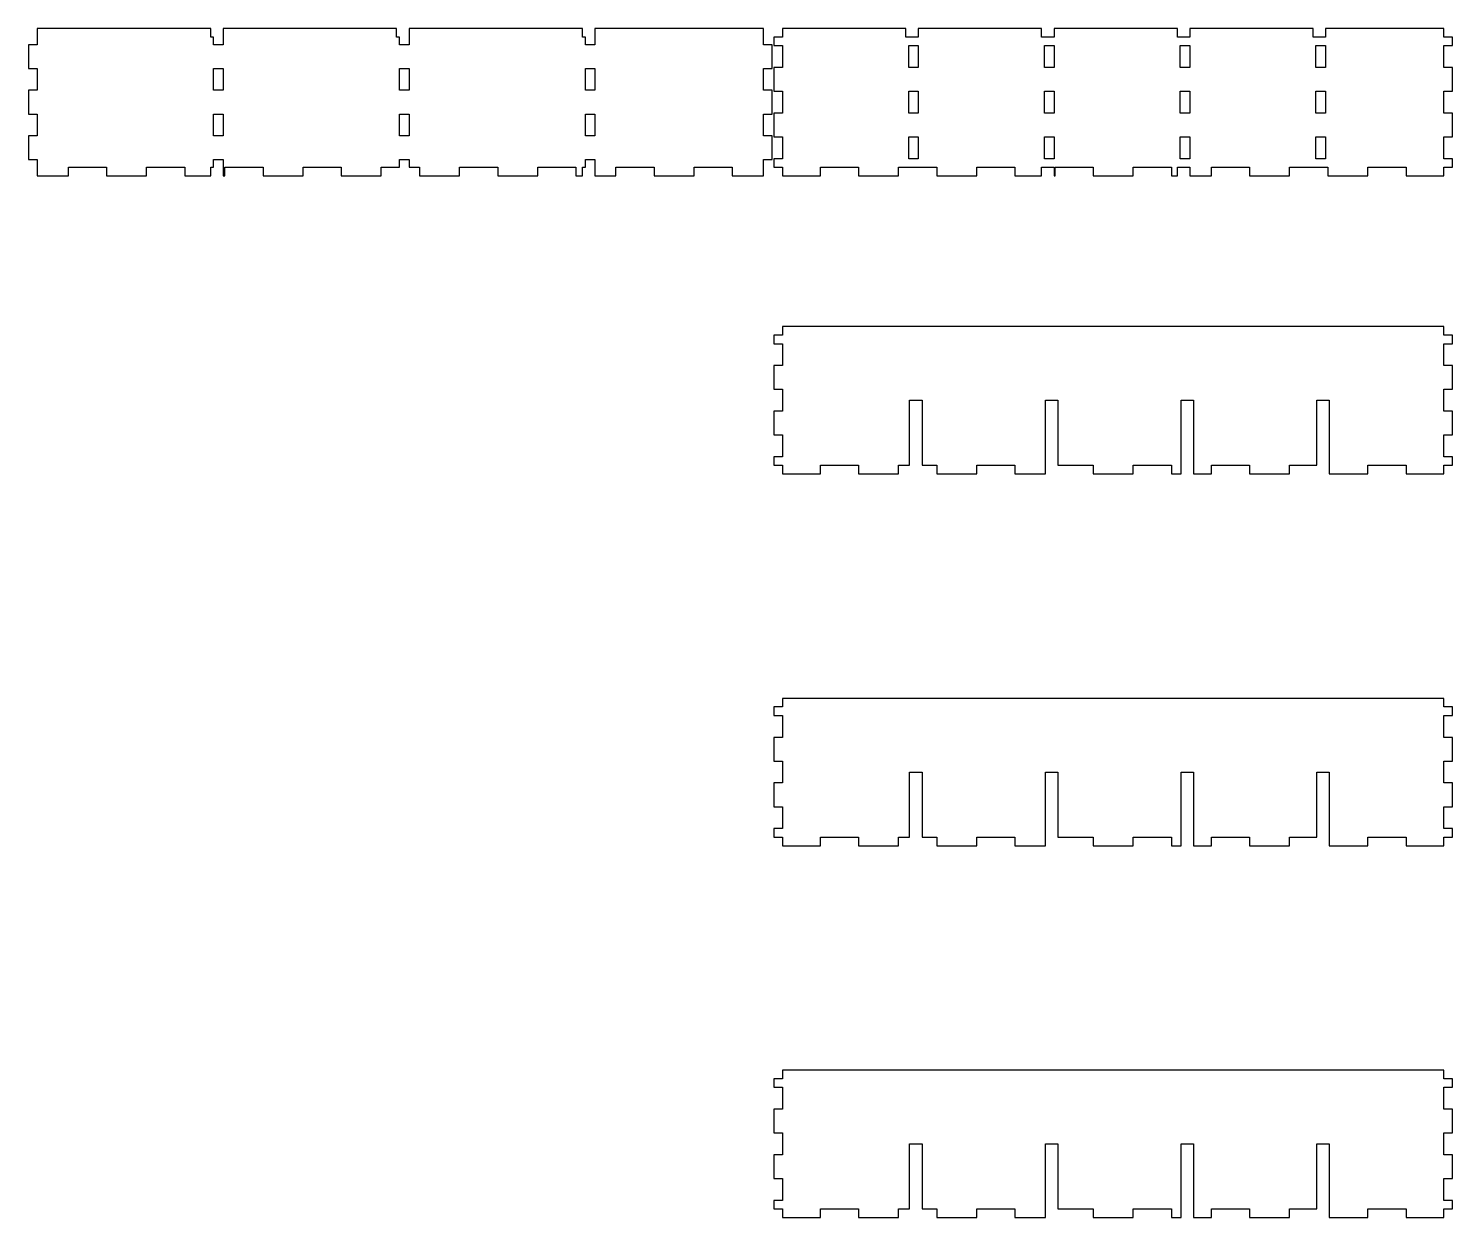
# Model space of a CAD drawing. Header units: metres. Extents: x -334 to 542, y -933 to -114.
# Drawn here: x 104.6 to 541.6, y -479.1 to -114.1 of the extents above; entities that cross this region are included whole.
import ezdxf

# ---------------------------------------------------------------- set-up
doc = ezdxf.new("R2010")
doc.units = ezdxf.units.M

msp = doc.modelspace()

# ---------------------------------------------------------------- linework, layer by layer
for p, q in [((160.548, -114.125), (107.285, -114.125)), ((107.285, -114.125), (107.285, -119.11)), ((160.548, -116.785), (160.548, -114.125)), ((161.408, -116.785), (160.548, -116.785)), ((161.408, -119.11), (161.408, -116.785)), ((217.61, -114.125), (164.348, -114.125)), ((164.348, -114.125), (164.348, -119.11)), ((217.61, -116.785), (217.61, -114.125)), ((218.47, -116.785), (217.61, -116.785)), ((218.47, -119.11), (218.47, -116.785)), ((274.673, -114.125), (221.41, -114.125)), ((221.41, -114.125), (221.41, -119.11)), ((274.673, -116.785), (274.673, -114.125)), ((275.533, -116.785), (274.673, -116.785)), ((275.533, -119.11), (275.533, -116.785)), ((330.215, -114.125), (278.473, -114.125)), ((278.473, -114.125), (278.473, -119.11)), ((330.215, -119.11), (330.215, -114.125)), ((336.035, -116.785), (333.375, -116.785)), ((333.375, -116.785), (333.375, -119.39)), ((373.885, -114.125), (336.035, -114.125)), ((336.035, -114.125), (336.035, -116.785)), ((373.885, -116.785), (373.885, -114.125)), ((377.685, -116.785), (373.885, -116.785)), ((415.535, -114.125), (377.685, -114.125)), ((377.685, -114.125), (377.685, -116.785)), ((415.535, -116.785), (415.535, -114.125)), ((419.335, -116.785), (415.535, -116.785)), ((457.185, -114.125), (419.335, -114.125)), ((419.335, -114.125), (419.335, -116.785)), ((457.185, -116.785), (457.185, -114.125)), ((460.985, -116.785), (457.185, -116.785)), ((498.835, -114.125), (460.985, -114.125)), ((460.985, -114.125), (460.985, -116.785)), ((498.835, -116.785), (498.835, -114.125)), ((502.635, -116.785), (498.835, -116.785)), ((538.965, -114.125), (502.635, -114.125)), ((502.635, -114.125), (502.635, -116.785)), ((538.965, -116.785), (538.965, -114.125)), ((541.625, -116.785), (538.965, -116.785)), ((541.625, -119.39), (541.625, -116.785)), ((107.285, -119.11), (104.625, -119.11)), ((104.625, -119.11), (104.625, -126.39)), ((164.348, -119.11), (161.408, -119.11)), ((221.41, -119.11), (218.47, -119.11)), ((278.473, -119.11), (275.533, -119.11)), ((332.875, -119.11), (330.215, -119.11)), ((332.875, -126.39), (332.875, -119.11)), ((333.375, -119.39), (336.035, -119.39)), ((336.035, -119.39), (336.035, -126.11)), ((374.745, -126.11), (374.745, -119.39)), ((374.745, -119.39), (377.685, -119.39)), ((377.685, -119.39), (377.685, -126.11)), ((416.395, -126.11), (416.395, -119.39)), ((416.395, -119.39), (419.335, -119.39)), ((419.335, -119.39), (419.335, -126.11)), ((458.045, -126.11), (458.045, -119.39)), ((458.045, -119.39), (460.985, -119.39)), ((460.985, -119.39), (460.985, -126.11)), ((499.695, -126.11), (499.695, -119.39)), ((499.695, -119.39), (502.635, -119.39)), ((502.635, -119.39), (502.635, -126.11)), ((538.965, -126.11), (538.965, -119.39)), ((538.965, -119.39), (541.625, -119.39)), ((104.625, -126.39), (107.285, -126.39)), ((107.285, -126.39), (107.285, -133.11)), ((161.408, -133.11), (161.408, -126.39)), ((161.408, -126.39), (164.348, -126.39)), ((164.348, -126.39), (164.348, -133.11)), ((218.47, -133.11), (218.47, -126.39)), ((218.47, -126.39), (221.41, -126.39)), ((221.41, -126.39), (221.41, -133.11)), ((275.533, -133.11), (275.533, -126.39)), ((275.533, -126.39), (278.473, -126.39)), ((278.473, -126.39), (278.473, -133.11)), ((330.215, -133.11), (330.215, -126.39)), ((330.215, -126.39), (332.875, -126.39)), ((336.035, -126.11), (333.375, -126.11)), ((333.375, -126.11), (333.375, -133.39)), ((377.685, -126.11), (374.745, -126.11)), ((419.335, -126.11), (416.395, -126.11)), ((460.985, -126.11), (458.045, -126.11)), ((502.635, -126.11), (499.695, -126.11)), ((541.625, -126.11), (538.965, -126.11)), ((541.625, -133.39), (541.625, -126.11)), ((107.285, -133.11), (104.625, -133.11)), ((104.625, -133.11), (104.625, -140.39)), ((164.348, -133.11), (161.408, -133.11)), ((221.41, -133.11), (218.47, -133.11)), ((278.473, -133.11), (275.533, -133.11)), ((332.875, -133.11), (330.215, -133.11)), ((332.875, -140.39), (332.875, -133.11)), ((333.375, -133.39), (336.035, -133.39)), ((336.035, -133.39), (336.035, -140.11)), ((374.745, -140.11), (374.745, -133.39)), ((374.745, -133.39), (377.685, -133.39)), ((377.685, -133.39), (377.685, -140.11)), ((416.395, -140.11), (416.395, -133.39)), ((416.395, -133.39), (419.335, -133.39)), ((419.335, -133.39), (419.335, -140.11)), ((458.045, -140.11), (458.045, -133.39)), ((458.045, -133.39), (460.985, -133.39)), ((460.985, -133.39), (460.985, -140.11)), ((499.695, -140.11), (499.695, -133.39)), ((499.695, -133.39), (502.635, -133.39)), ((502.635, -133.39), (502.635, -140.11)), ((538.965, -140.11), (538.965, -133.39)), ((538.965, -133.39), (541.625, -133.39)), ((104.625, -140.39), (107.285, -140.39)), ((107.285, -140.39), (107.285, -147.11)), ((161.408, -147.11), (161.408, -140.39)), ((161.408, -140.39), (164.348, -140.39)), ((164.348, -140.39), (164.348, -147.11)), ((218.47, -147.11), (218.47, -140.39)), ((218.47, -140.39), (221.41, -140.39)), ((221.41, -140.39), (221.41, -147.11)), ((275.533, -147.11), (275.533, -140.39)), ((275.533, -140.39), (278.473, -140.39)), ((278.473, -140.39), (278.473, -147.11)), ((330.215, -147.11), (330.215, -140.39)), ((330.215, -140.39), (332.875, -140.39)), ((336.035, -140.11), (333.375, -140.11)), ((333.375, -140.11), (333.375, -147.39)), ((377.685, -140.11), (374.745, -140.11)), ((419.335, -140.11), (416.395, -140.11)), ((460.985, -140.11), (458.045, -140.11)), ((502.635, -140.11), (499.695, -140.11)), ((541.625, -140.11), (538.965, -140.11)), ((541.625, -147.39), (541.625, -140.11)), ((107.285, -147.11), (104.625, -147.11)), ((104.625, -147.11), (104.625, -154.39)), ((164.348, -147.11), (161.408, -147.11)), ((221.41, -147.11), (218.47, -147.11)), ((278.473, -147.11), (275.533, -147.11)), ((332.875, -147.11), (330.215, -147.11)), ((332.875, -154.39), (332.875, -147.11)), ((333.375, -147.39), (336.035, -147.39)), ((336.035, -147.39), (336.035, -154.11)), ((374.745, -154.11), (374.745, -147.39)), ((374.745, -147.39), (377.685, -147.39)), ((377.685, -147.39), (377.685, -154.11)), ((416.395, -154.11), (416.395, -147.39)), ((416.395, -147.39), (419.335, -147.39)), ((419.335, -147.39), (419.335, -154.11)), ((458.045, -154.11), (458.045, -147.39)), ((458.045, -147.39), (460.985, -147.39)), ((460.985, -147.39), (460.985, -154.11)), ((499.695, -154.11), (499.695, -147.39)), ((499.695, -147.39), (502.635, -147.39)), ((502.635, -147.39), (502.635, -154.11)), ((538.965, -154.11), (538.965, -147.39)), ((538.965, -147.39), (541.625, -147.39)), ((104.625, -154.39), (107.285, -154.39)), ((107.285, -154.39), (107.285, -159.375)), ((116.89, -156.715), (128.61, -156.715)), ((116.89, -159.375), (116.89, -156.715)), ((128.61, -156.715), (128.61, -159.375)), ((140.89, -159.375), (140.89, -156.715)), ((140.89, -156.715), (152.61, -156.715)), ((152.61, -156.715), (152.61, -159.375)), ((160.548, -159.375), (160.548, -156.715)), ((160.548, -156.715), (161.408, -156.715)), ((161.408, -156.715), (161.408, -154.39)), ((161.408, -154.39), (164.348, -154.39)), ((164.348, -154.39), (164.348, -159.375)), ((164.89, -159.375), (164.89, -156.715)), ((164.89, -156.715), (176.61, -156.715)), ((176.61, -156.715), (176.61, -159.375)), ((188.89, -159.375), (188.89, -156.715)), ((188.89, -156.715), (200.61, -156.715)), ((200.61, -156.715), (200.61, -159.375)), ((212.89, -159.375), (212.89, -156.715)), ((212.89, -156.715), (218.47, -156.715)), ((218.47, -156.715), (218.47, -154.39)), ((218.47, -154.39), (221.41, -154.39)), ((221.41, -154.39), (221.41, -156.715)), ((221.41, -156.715), (224.61, -156.715)), ((224.61, -156.715), (224.61, -159.375)), ((236.89, -159.375), (236.89, -156.715)), ((236.89, -156.715), (248.61, -156.715)), ((248.61, -156.715), (248.61, -159.375)), ((260.89, -159.375), (260.89, -156.715)), ((260.89, -156.715), (272.61, -156.715)), ((272.61, -156.715), (272.61, -159.375)), ((274.673, -159.375), (274.673, -156.715)), ((274.673, -156.715), (275.533, -156.715)), ((275.533, -156.715), (275.533, -154.39)), ((275.533, -154.39), (278.473, -154.39)), ((278.473, -154.39), (278.473, -159.375)), ((284.89, -159.375), (284.89, -156.715)), ((284.89, -156.715), (296.61, -156.715)), ((296.61, -156.715), (296.61, -159.375)), ((308.89, -159.375), (308.89, -156.715)), ((308.89, -156.715), (320.61, -156.715)), ((320.61, -156.715), (320.61, -159.375)), ((330.215, -159.375), (330.215, -154.39)), ((330.215, -154.39), (332.875, -154.39)), ((336.035, -154.11), (333.375, -154.11)), ((333.375, -154.11), (333.375, -156.715)), ((333.375, -156.715), (336.035, -156.715)), ((336.035, -156.715), (336.035, -159.375)), ((347.64, -156.715), (359.36, -156.715)), ((347.64, -159.375), (347.64, -156.715)), ((359.36, -156.715), (359.36, -159.375)), ((371.64, -159.375), (371.64, -156.715)), ((371.64, -156.715), (383.36, -156.715)), ((377.685, -154.11), (374.745, -154.11)), ((383.36, -156.715), (383.36, -159.375)), ((395.64, -159.375), (395.64, -156.715)), ((395.64, -156.715), (407.36, -156.715)), ((407.36, -156.715), (407.36, -159.375)), ((415.535, -159.375), (415.535, -156.715)), ((415.535, -156.715), (419.335, -156.715)), ((419.335, -154.11), (416.395, -154.11)), ((419.335, -156.715), (419.335, -159.375)), ((419.64, -159.375), (419.64, -156.715)), ((419.64, -156.715), (431.36, -156.715)), ((431.36, -156.715), (431.36, -159.375)), ((443.64, -159.375), (443.64, -156.715)), ((443.64, -156.715), (455.36, -156.715)), ((455.36, -156.715), (455.36, -159.375)), ((457.185, -159.375), (457.185, -156.715)), ((457.185, -156.715), (460.985, -156.715)), ((460.985, -154.11), (458.045, -154.11)), ((460.985, -156.715), (460.985, -159.375)), ((467.64, -159.375), (467.64, -156.715)), ((467.64, -156.715), (479.36, -156.715)), ((479.36, -156.715), (479.36, -159.375)), ((491.64, -159.375), (491.64, -156.715)), ((491.64, -156.715), (503.36, -156.715)), ((502.635, -154.11), (499.695, -154.11)), ((503.36, -156.715), (503.36, -159.375)), ((515.64, -159.375), (515.64, -156.715)), ((515.64, -156.715), (527.36, -156.715)), ((527.36, -156.715), (527.36, -159.375)), ((541.625, -154.11), (538.965, -154.11)), ((538.965, -159.375), (538.965, -156.715)), ((538.965, -156.715), (541.625, -156.715)), ((541.625, -156.715), (541.625, -154.11)), ((107.285, -159.375), (116.89, -159.375)), ((128.61, -159.375), (140.89, -159.375)), ((152.61, -159.375), (160.548, -159.375)), ((164.348, -159.375), (164.89, -159.375)), ((176.61, -159.375), (188.89, -159.375)), ((200.61, -159.375), (212.89, -159.375)), ((224.61, -159.375), (236.89, -159.375)), ((248.61, -159.375), (260.89, -159.375)), ((272.61, -159.375), (274.673, -159.375)), ((278.473, -159.375), (284.89, -159.375)), ((296.61, -159.375), (308.89, -159.375)), ((320.61, -159.375), (330.215, -159.375)), ((336.035, -159.375), (347.64, -159.375)), ((359.36, -159.375), (371.64, -159.375)), ((383.36, -159.375), (395.64, -159.375)), ((407.36, -159.375), (415.535, -159.375)), ((419.335, -159.375), (419.64, -159.375)), ((431.36, -159.375), (443.64, -159.375)), ((455.36, -159.375), (457.185, -159.375)), ((460.985, -159.375), (467.64, -159.375)), ((479.36, -159.375), (491.64, -159.375)), ((503.36, -159.375), (515.64, -159.375)), ((527.36, -159.375), (538.965, -159.375)), ((336.035, -208.285), (333.375, -208.285)), ((333.375, -208.285), (333.375, -210.89)), ((538.965, -205.625), (336.035, -205.625)), ((336.035, -205.625), (336.035, -208.285)), ((538.965, -208.285), (538.965, -205.625)), ((541.625, -208.285), (538.965, -208.285)), ((541.625, -210.89), (541.625, -208.285)), ((333.375, -210.89), (336.035, -210.89)), ((336.035, -210.89), (336.035, -217.61)), ((538.965, -217.61), (538.965, -210.89)), ((538.965, -210.89), (541.625, -210.89)), ((336.035, -217.61), (333.375, -217.61)), ((333.375, -217.61), (333.375, -224.89)), ((541.625, -217.61), (538.965, -217.61)), ((541.625, -224.89), (541.625, -217.61)), ((333.375, -224.89), (336.035, -224.89)), ((336.035, -224.89), (336.035, -231.61)), ((538.965, -231.61), (538.965, -224.89)), ((538.965, -224.89), (541.625, -224.89)), ((336.035, -231.61), (333.375, -231.61)), ((333.375, -231.61), (333.375, -238.89)), ((375.025, -248.215), (375.025, -228.25)), ((375.025, -228.25), (378.825, -228.25)), ((378.825, -228.25), (378.825, -248.215)), ((416.675, -250.875), (416.675, -228.25)), ((416.675, -228.25), (420.475, -228.25)), ((420.475, -228.25), (420.475, -248.215)), ((458.325, -250.875), (458.325, -228.25)), ((458.325, -228.25), (462.125, -228.25)), ((462.125, -228.25), (462.125, -250.875)), ((499.975, -248.215), (499.975, -228.25)), ((499.975, -228.25), (503.775, -228.25)), ((503.775, -228.25), (503.775, -250.875)), ((541.625, -231.61), (538.965, -231.61)), ((541.625, -238.89), (541.625, -231.61)), ((333.375, -238.89), (336.035, -238.89)), ((336.035, -238.89), (336.035, -245.61)), ((538.965, -245.61), (538.965, -238.89)), ((538.965, -238.89), (541.625, -238.89)), ((336.035, -245.61), (333.375, -245.61)), ((333.375, -245.61), (333.375, -248.215)), ((333.375, -248.215), (336.035, -248.215)), ((336.035, -248.215), (336.035, -250.875)), ((347.64, -248.215), (359.36, -248.215)), ((347.64, -250.875), (347.64, -248.215)), ((359.36, -248.215), (359.36, -250.875)), ((371.64, -250.875), (371.64, -248.215)), ((371.64, -248.215), (375.025, -248.215)), ((378.825, -248.215), (383.36, -248.215)), ((383.36, -248.215), (383.36, -250.875)), ((395.64, -250.875), (395.64, -248.215)), ((395.64, -248.215), (407.36, -248.215)), ((407.36, -248.215), (407.36, -250.875)), ((420.475, -248.215), (431.36, -248.215)), ((431.36, -248.215), (431.36, -250.875)), ((443.64, -250.875), (443.64, -248.215)), ((443.64, -248.215), (455.36, -248.215)), ((455.36, -248.215), (455.36, -250.875)), ((467.64, -250.875), (467.64, -248.215)), ((467.64, -248.215), (479.36, -248.215)), ((479.36, -248.215), (479.36, -250.875)), ((491.64, -250.875), (491.64, -248.215)), ((491.64, -248.215), (499.975, -248.215)), ((515.64, -250.875), (515.64, -248.215)), ((515.64, -248.215), (527.36, -248.215)), ((527.36, -248.215), (527.36, -250.875)), ((541.625, -245.61), (538.965, -245.61)), ((538.965, -250.875), (538.965, -248.215)), ((538.965, -248.215), (541.625, -248.215)), ((541.625, -248.215), (541.625, -245.61)), ((336.035, -250.875), (347.64, -250.875)), ((359.36, -250.875), (371.64, -250.875)), ((383.36, -250.875), (395.64, -250.875)), ((407.36, -250.875), (416.675, -250.875)), ((431.36, -250.875), (443.64, -250.875)), ((455.36, -250.875), (458.325, -250.875)), ((462.125, -250.875), (467.64, -250.875)), ((479.36, -250.875), (491.64, -250.875)), ((503.775, -250.875), (515.64, -250.875)), ((527.36, -250.875), (538.965, -250.875)), ((336.035, -322.41), (333.375, -322.41)), ((333.375, -322.41), (333.375, -325.015)), ((538.965, -319.75), (336.035, -319.75)), ((336.035, -319.75), (336.035, -322.41)), ((538.965, -322.41), (538.965, -319.75)), ((541.625, -322.41), (538.965, -322.41)), ((541.625, -325.015), (541.625, -322.41)), ((333.375, -325.015), (336.035, -325.015)), ((336.035, -325.015), (336.035, -331.735)), ((538.965, -331.735), (538.965, -325.015)), ((538.965, -325.015), (541.625, -325.015)), ((336.035, -331.735), (333.375, -331.735)), ((333.375, -331.735), (333.375, -339.015)), ((541.625, -331.735), (538.965, -331.735)), ((541.625, -339.015), (541.625, -331.735)), ((333.375, -339.015), (336.035, -339.015)), ((336.035, -339.015), (336.035, -345.735)), ((538.965, -345.735), (538.965, -339.015)), ((538.965, -339.015), (541.625, -339.015)), ((375.025, -362.34), (375.025, -342.375)), ((375.025, -342.375), (378.825, -342.375)), ((378.825, -342.375), (378.825, -362.34)), ((416.675, -365), (416.675, -342.375)), ((416.675, -342.375), (420.475, -342.375)), ((420.475, -342.375), (420.475, -362.34)), ((458.325, -365), (458.325, -342.375)), ((458.325, -342.375), (462.125, -342.375)), ((462.125, -342.375), (462.125, -365)), ((499.975, -362.34), (499.975, -342.375)), ((499.975, -342.375), (503.775, -342.375)), ((503.775, -342.375), (503.775, -365)), ((336.035, -345.735), (333.375, -345.735)), ((333.375, -345.735), (333.375, -353.015)), ((541.625, -345.735), (538.965, -345.735)), ((541.625, -353.015), (541.625, -345.735)), ((333.375, -353.015), (336.035, -353.015)), ((336.035, -353.015), (336.035, -359.735)), ((538.965, -359.735), (538.965, -353.015)), ((538.965, -353.015), (541.625, -353.015)), ((336.035, -359.735), (333.375, -359.735)), ((333.375, -359.735), (333.375, -362.34)), ((333.375, -362.34), (336.035, -362.34)), ((336.035, -362.34), (336.035, -365)), ((347.64, -362.34), (359.36, -362.34)), ((347.64, -365), (347.64, -362.34)), ((359.36, -362.34), (359.36, -365)), ((371.64, -365), (371.64, -362.34)), ((371.64, -362.34), (375.025, -362.34)), ((378.825, -362.34), (383.36, -362.34)), ((383.36, -362.34), (383.36, -365)), ((395.64, -365), (395.64, -362.34)), ((395.64, -362.34), (407.36, -362.34)), ((407.36, -362.34), (407.36, -365)), ((420.475, -362.34), (431.36, -362.34)), ((431.36, -362.34), (431.36, -365)), ((443.64, -365), (443.64, -362.34)), ((443.64, -362.34), (455.36, -362.34)), ((455.36, -362.34), (455.36, -365)), ((467.64, -365), (467.64, -362.34)), ((467.64, -362.34), (479.36, -362.34)), ((479.36, -362.34), (479.36, -365)), ((491.64, -365), (491.64, -362.34)), ((491.64, -362.34), (499.975, -362.34)), ((515.64, -365), (515.64, -362.34)), ((515.64, -362.34), (527.36, -362.34)), ((527.36, -362.34), (527.36, -365)), ((541.625, -359.735), (538.965, -359.735)), ((538.965, -365), (538.965, -362.34)), ((538.965, -362.34), (541.625, -362.34)), ((541.625, -362.34), (541.625, -359.735)), ((336.035, -365), (347.64, -365)), ((359.36, -365), (371.64, -365)), ((383.36, -365), (395.64, -365)), ((407.36, -365), (416.675, -365)), ((431.36, -365), (443.64, -365)), ((455.36, -365), (458.325, -365)), ((462.125, -365), (467.64, -365)), ((479.36, -365), (491.64, -365)), ((503.775, -365), (515.64, -365)), ((527.36, -365), (538.965, -365)), ((336.035, -436.535), (333.375, -436.535)), ((333.375, -436.535), (333.375, -439.14)), ((538.965, -433.875), (336.035, -433.875)), ((336.035, -433.875), (336.035, -436.535)), ((538.965, -436.535), (538.965, -433.875)), ((541.625, -436.535), (538.965, -436.535)), ((541.625, -439.14), (541.625, -436.535)), ((333.375, -439.14), (336.035, -439.14)), ((336.035, -439.14), (336.035, -445.86)), ((538.965, -445.86), (538.965, -439.14)), ((538.965, -439.14), (541.625, -439.14)), ((336.035, -445.86), (333.375, -445.86)), ((333.375, -445.86), (333.375, -453.14)), ((541.625, -445.86), (538.965, -445.86)), ((541.625, -453.14), (541.625, -445.86)), ((333.375, -453.14), (336.035, -453.14)), ((336.035, -453.14), (336.035, -459.86)), ((538.965, -459.86), (538.965, -453.14)), ((538.965, -453.14), (541.625, -453.14)), ((375.025, -476.465), (375.025, -456.5)), ((375.025, -456.5), (378.825, -456.5)), ((378.825, -456.5), (378.825, -476.465)), ((416.675, -479.125), (416.675, -456.5)), ((416.675, -456.5), (420.475, -456.5)), ((420.475, -456.5), (420.475, -476.465)), ((458.325, -479.125), (458.325, -456.5)), ((458.325, -456.5), (462.125, -456.5)), ((462.125, -456.5), (462.125, -479.125)), ((499.975, -476.465), (499.975, -456.5)), ((499.975, -456.5), (503.775, -456.5)), ((503.775, -456.5), (503.775, -479.125)), ((336.035, -459.86), (333.375, -459.86)), ((333.375, -459.86), (333.375, -467.14)), ((541.625, -459.86), (538.965, -459.86)), ((541.625, -467.14), (541.625, -459.86)), ((333.375, -467.14), (336.035, -467.14)), ((336.035, -467.14), (336.035, -473.86)), ((538.965, -473.86), (538.965, -467.14)), ((538.965, -467.14), (541.625, -467.14)), ((336.035, -473.86), (333.375, -473.86)), ((333.375, -473.86), (333.375, -476.465)), ((541.625, -473.86), (538.965, -473.86)), ((541.625, -476.465), (541.625, -473.86)), ((333.375, -476.465), (336.035, -476.465)), ((336.035, -476.465), (336.035, -479.125)), ((336.035, -479.125), (347.64, -479.125)), ((347.64, -476.465), (359.36, -476.465)), ((347.64, -479.125), (347.64, -476.465)), ((359.36, -476.465), (359.36, -479.125)), ((359.36, -479.125), (371.64, -479.125)), ((371.64, -479.125), (371.64, -476.465)), ((371.64, -476.465), (375.025, -476.465)), ((378.825, -476.465), (383.36, -476.465)), ((383.36, -476.465), (383.36, -479.125)), ((383.36, -479.125), (395.64, -479.125)), ((395.64, -479.125), (395.64, -476.465)), ((395.64, -476.465), (407.36, -476.465)), ((407.36, -476.465), (407.36, -479.125)), ((407.36, -479.125), (416.675, -479.125)), ((420.475, -476.465), (431.36, -476.465)), ((431.36, -476.465), (431.36, -479.125)), ((431.36, -479.125), (443.64, -479.125)), ((443.64, -479.125), (443.64, -476.465)), ((443.64, -476.465), (455.36, -476.465)), ((455.36, -476.465), (455.36, -479.125)), ((455.36, -479.125), (458.325, -479.125)), ((462.125, -479.125), (467.64, -479.125)), ((467.64, -479.125), (467.64, -476.465)), ((467.64, -476.465), (479.36, -476.465)), ((479.36, -476.465), (479.36, -479.125)), ((479.36, -479.125), (491.64, -479.125)), ((491.64, -479.125), (491.64, -476.465)), ((491.64, -476.465), (499.975, -476.465)), ((503.775, -479.125), (515.64, -479.125)), ((515.64, -479.125), (515.64, -476.465)), ((515.64, -476.465), (527.36, -476.465)), ((527.36, -476.465), (527.36, -479.125)), ((527.36, -479.125), (538.965, -479.125)), ((538.965, -479.125), (538.965, -476.465)), ((538.965, -476.465), (541.625, -476.465))]:
    msp.add_line(p, q)

doc.saveas('drawing.dxf')
